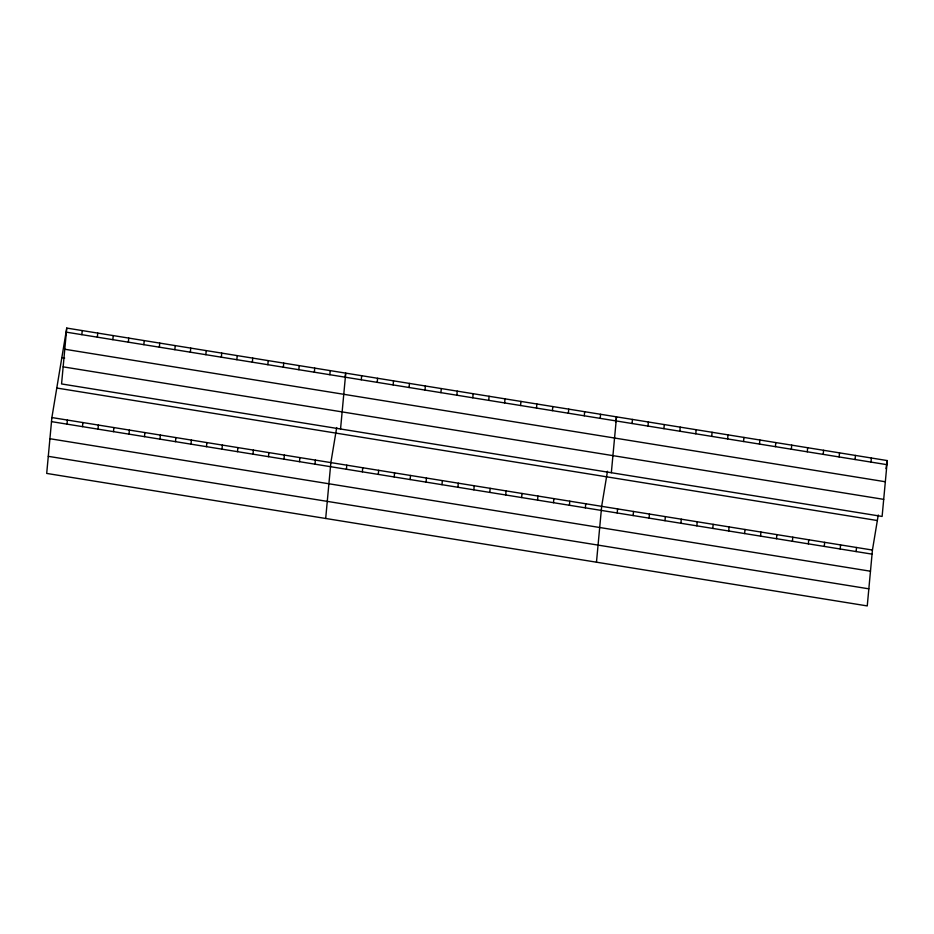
<?xml version="1.0" encoding="UTF-8"?>
<svg xmlns="http://www.w3.org/2000/svg" width="934" height="934" viewBox="0 0 934 934"><rect width="100%" height="100%" fill="white"/><g stroke="black" fill="none" stroke-linecap="round" stroke-linejoin="round"><path stroke-width="1.4" d="M66.746 328.079L61.562 383.944L882.116 516.444L887.3 460.579L66.746 328.079L51.884 417.556L46.7 473.421L867.254 605.921L872.438 550.056L878.264 514.996M67.003 424.141L67.376 420.055M81.865 334.664L82.239 330.578M82.507 426.64L82.881 422.553M97.37 337.162L97.743 333.088M98 429.15L98.385 425.063M112.862 339.672L113.248 335.586M113.504 431.648L113.878 427.562M128.367 342.171L128.74 338.085M128.997 434.147L129.382 430.072M143.859 344.681L144.245 340.595M144.501 436.657L144.875 432.57M159.364 347.179L159.737 343.093M159.994 439.155L160.379 435.069M174.856 349.678L175.242 345.603M175.499 441.654L175.872 437.579M190.361 352.188L190.734 348.102M191.003 444.164L191.377 440.077M205.865 354.687L206.239 350.6M206.496 446.662L206.881 442.576M221.358 357.185L221.743 353.11M222 449.172L222.374 445.086M236.862 359.695L237.236 355.609M237.493 451.671L237.878 447.584M252.355 362.194L252.74 358.107M252.997 454.169L253.371 450.095M267.86 364.704L268.233 360.617M268.49 456.679L268.875 452.593M283.352 367.202L283.738 363.116M283.994 459.178L284.368 455.091M298.857 369.701L299.23 365.626M299.499 461.676L299.872 457.602M314.361 372.211L314.735 368.124M314.992 464.186L315.377 460.1M329.854 374.709L330.239 370.623M325.686 518.475L330.869 462.599L336.695 427.55M340.548 428.998L345.732 373.133L345.066 377.161M346.421 469.253L346.794 465.179M361.283 379.788L361.656 375.702M362.345 471.833L362.731 467.747M377.208 382.356L377.593 378.27M378.282 474.402L378.655 470.316M393.144 384.925L393.518 380.85M394.206 476.97L394.58 472.896M409.069 387.505L409.442 383.419M410.131 479.551L410.516 475.464M424.993 390.073L425.379 385.987M426.067 482.119L426.441 478.033M440.93 392.642L441.303 388.567M441.992 484.688L442.366 480.613M456.854 395.222L457.228 391.136M457.917 487.268L458.302 483.182M472.779 397.791L473.164 393.704M473.853 489.836L474.227 485.75M488.716 400.359L489.089 396.273M489.778 492.405L490.152 488.33M504.64 402.939L505.014 398.853M505.703 494.985L506.088 490.899M520.565 405.508L520.95 401.422M521.639 497.553L522.013 493.467M536.501 408.076L536.875 403.99M537.564 500.122L537.937 496.036M552.426 410.645L552.8 406.57M553.488 502.702L553.874 498.616M568.351 413.225L568.736 409.139M569.413 505.271L569.798 501.184M584.275 415.793L584.661 411.707M585.349 507.839L585.723 503.753M600.212 418.362L600.585 414.287M596.476 562.198L601.659 506.333L607.474 471.273M611.338 472.721L616.522 416.856L615.623 422.226M617.199 512.988L617.584 508.902M632.061 423.511L632.446 419.424M633.135 515.556L633.509 511.47M647.998 426.079L648.371 422.005M649.06 518.125L649.445 514.05M663.922 428.659L664.308 424.573M664.985 520.705L665.37 516.619M679.847 431.228L680.232 427.142M680.921 523.274L681.295 519.187M695.783 433.796L696.157 429.722M696.846 525.842L697.219 521.767M711.708 436.376L712.082 432.29M712.77 528.422L713.156 524.336M727.633 438.945L728.018 434.859M728.707 530.991L729.08 526.904M743.569 441.513L743.943 437.427M744.631 533.559L745.005 529.485M759.494 444.094L759.867 440.007M760.556 536.139L760.941 532.053M775.418 446.662L775.804 442.576M776.493 538.708L776.866 534.622M791.355 449.231L791.728 445.144M792.417 541.276L792.791 537.19M807.28 451.799L807.653 447.725M808.342 543.857L808.727 539.77M823.204 454.379L823.59 450.293M824.278 546.425L824.652 542.339M839.141 456.948L839.514 452.862M840.203 548.994L840.577 544.907M855.065 459.516L855.439 455.442M856.128 551.562L856.513 547.487M870.99 462.096L871.375 458.01M885.957 468.634L887.3 460.579M66.361 332.165L886.926 464.665M64.785 349.246L885.339 481.757M61.842 357.605L64.656 358.061M63.15 366.852L883.704 499.363M56.787 388.03L877.341 520.53M51.884 417.556L872.438 550.056M51.498 421.631L872.064 554.142M49.922 438.723L870.476 571.223M48.288 456.329L868.842 588.829"/></g></svg>
